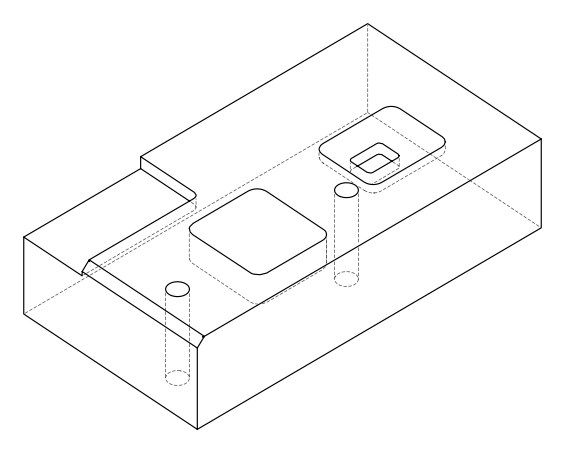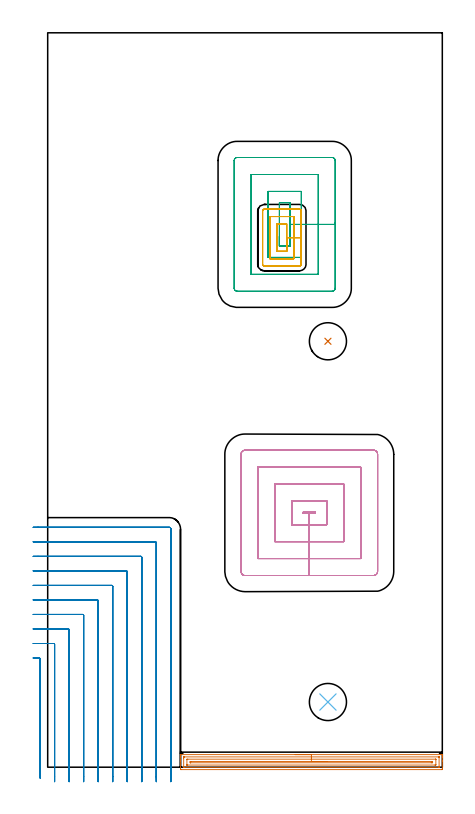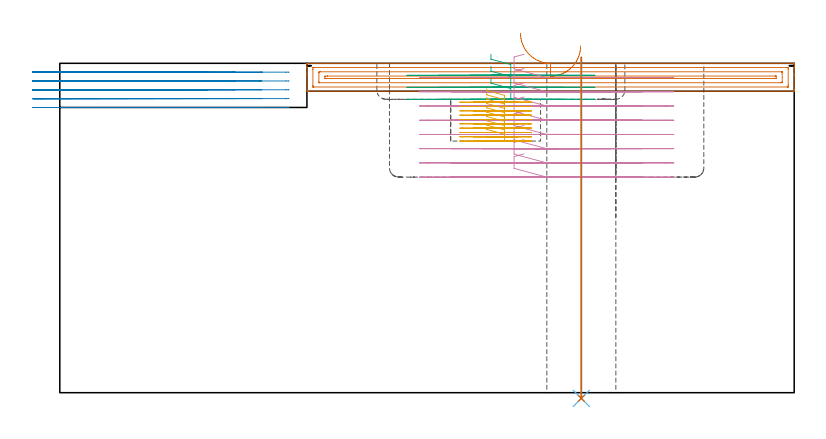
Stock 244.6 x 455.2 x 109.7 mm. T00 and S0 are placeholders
(PLAN: 7 operations, 4 tool changes, 49 min)
(1 AREA_MILL | FG_CHAMFER_SURFACE | UGT0205_001 | 5.38 min | 7257 mm3)
(2 MILL_CORNER_NOTCH_RECTANGULAR | CORNER_NOTCH_RECTANGULAR | NXT0201_011 | Follow Part, ap 3, ae 75% | 17.56 min | 186768 mm3)
(3 MILL_RECTANGULAR_POCKET | POCKET_RECTANGULAR_STRAIGHT | UGT0201_095 | Follow Part, ap 5, ae 75% | 4.62 min | 99799 mm3)
(4 MILL_RECTANGULAR_POCKET_1 | POCKET_RECTANGULAR_STRAIGHT_1 | UGT0201_095 | Follow Part, ap 5, ae 75% | 14.77 min | 381668 mm3)
(5 MILL_RECTANGULAR_POCKET_2 | POCKET_RECTANGULAR_STRAIGHT_2 | UGT0201_124 | Follow Part, ap 1.5, ae 75% | 5.8 min | 16904 mm3)
(6 INDEXABLE_INSERT_DRILL_THROUGH_HOLE_FROM_SOLID | STEP1HOLE | NXT0302_017 | 0.46 min | 45512 mm3)
(7 INDEXABLE_INSERT_DRILL_THROUGH_HOLE_FROM_SOLID_1 | STEP1HOLE_1 | NXT0302_017 | 0.46 min | 45507 mm3)
(TOOL UGT0205_001 | Chamfer Mill 20 x 3 x 45 deg. | D20 FL50 Z2)
(TOOL NXT0201_011 | ENDMILL 12mm [2P460-1200-NA 1630] | D12 FL38 Z6)
(TOOL UGT0201_095 | End mill 20 mm | D20 R3 FL38 Z4)
(TOOL UGT0201_124 | Carbide End Mill 6.0 | D6 FL15 Z4)
(TOOL NXT0302_017 | Index. Insert Drill 23mm [880-D2300L25-05] | D23 PA176 FL115 Z2)
(OP 1 AREA_MILL)
G17 G21 G94 G90
T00 M6
G54
G17 G0 G90 X153.45 Y7.8 S1061 M3
G43 Z119.7 H0
G94 G1 X153.488 Z118.828 F250.
X153.602 Z117.963
X153.791 Z117.112
X154.053 Z116.28
X154.387 Z115.474
X154.79 Z114.7
X155.259 Z113.964
X155.79 Z113.272
X156.379 Z112.629
X157.022 Z112.039
X157.714 Z111.508
X158.45 Z111.04
X159.224 Z110.637
X160.03 Z110.303
X160.862 Z110.041
X161.714 Z109.852
X162.578 Z109.738
X163.45 Z109.7
X244.469
X244.59 Y7.797 Z109.689
X244.593 Y7.75 Z109.642
X244.6 Y7.432 Z109.331
Y6.803 Z108.702
Y6.279 Z108.174
Y4.229 Z106.126
Y3.597 Z105.491
Y-0.873 Z101.024
X244.598 Y-1.191 Z100.706
X244.59 Y-1.491 Z100.405
X244.291 Y-1.499 Z100.399
X82.876 Y-1.5 Z100.4
X82.607 Y-1.497 Z100.402
X82.31 Y-1.491 Z100.405
X82.3 Y-1.189 Z100.708
Y3.597 Z105.491
Y4.229 Z106.126
Y4.491 Z106.388
Y6.279 Z108.174
Y6.803 Z108.702
Y7.432 Z109.331
X82.301 Y7.748 Z109.639
X82.303 Y7.765 Z109.656
X82.31 Y7.804 Z109.696
X82.428 Y7.8 Z109.7
X163.45
Y6.386 Z108.286
X242.244 Y6.385 Z108.285
X242.35 Y6.384 Z108.284
X242.561 Y6.379 Z108.279
X242.591 Y6.373 Z108.273
X242.594 Y6.361 Z108.261
X242.598 Y6.33 Z108.23
X242.599 Y6.279 Z108.179
X242.6 Y5.921 Z107.821
X242.599 Y0.558 Z102.458
X242.593 Y0.021 Z101.921
X242.59 Y-0.066 Z101.834
X242.578 Y-0.079 Z101.821
X242.527 Y-0.082 Z101.818
X242.456 Y-0.085 Z101.815
X242.35 Y-0.086 Z101.814
X242.244
X84.656 Y-0.085 Z101.815
X84.55 Y-0.084 Z101.816
X84.339 Y-0.079 Z101.821
X84.309 Y-0.073 Z101.827
X84.305 Y-0.061 Z101.839
X84.302 Y-0.03 Z101.87
X84.301 Y0.021 Z101.921
X84.3 Y0.379 Z102.279
X84.301 Y5.742 Z107.642
X84.307 Y6.279 Z108.179
X84.31 Y6.366 Z108.266
X84.322 Y6.379 Z108.279
X84.373 Y6.382 Z108.282
X84.444 Y6.385 Z108.285
X84.55 Y6.386 Z108.286
X84.656
X163.45
Y4.971 Z106.871
X240.463
X240.531
X240.572 Y4.968 Z106.868
X240.587 Y4.966 Z106.866
X240.592 Y4.903 Z106.803
X240.599 Y4.628 Z106.528
Y1.673 Z103.573
X240.591 Y1.534 Z103.434
X240.573 Y1.335 Z103.235
X240.463 Y1.333 Z103.233
X240.051 Y1.329 Z103.229
X86.437
X86.369
X86.328 Y1.332 Z103.232
X86.313 Y1.334 Z103.234
X86.308 Y1.397 Z103.297
X86.301 Y1.672 Z103.572
Y4.627 Z106.527
X86.309 Y4.766 Z106.666
X86.327 Y4.965 Z106.865
X86.437 Y4.967 Z106.867
X86.85 Y4.971 Z106.871
X163.45
Y3.557 Z105.457
X238.235
X238.437 Y3.555 Z105.455
X238.537 Y3.553 Z105.453
X238.58 Y3.551 Z105.451
X238.59 Y3.521 Z105.421
X238.595 Y2.791 Z104.691
X238.591 Y2.751 Z104.651
X237.792 Y2.743 Z104.643
X237.752
X88.665
X88.463 Y2.745 Z104.645
X88.363 Y2.747 Z104.647
X88.32 Y2.749 Z104.649
X88.31 Y2.779 Z104.679
X88.305 Y3.509 Z105.409
X88.309 Y3.549 Z105.449
X89.108 Y3.557 Z105.457
X89.148
X163.45
X164.322 Z105.495
X165.187 Z105.609
X166.038 Z105.798
X166.87 Z106.06
X167.676 Z106.394
X168.45 Z106.797
X169.186 Z107.266
X169.878 Z107.797
X170.521 Z108.386
X171.11 Z109.029
X171.642 Z109.722
X172.11 Z110.457
X172.513 Z111.231
X172.847 Z112.037
X173.109 Z112.869
X173.298 Z113.721
X173.412 Z114.586
X173.45 Z115.457
G0 Z119.7
M5
M2
(OP 2 MILL_CORNER_NOTCH_RECTANGULAR)
G17 G21 G94 G90
T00 M6
G54
G17 G0 G90 X-4.7 Y-6.73 S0 M3
G43 Z119.7 H1
Z106.76
G94 G1 Y-3.73 F250.
Y67.106 F500.
G3 X-5.294 Y67.7 R0.6
G1 X-6.
X-9. F250.
G0 Z119.7
X4.311 Y-9.
Z106.76
G1 X4.3 Y-6.
Y-5.742 F500.
Y76.106
G3 X3.706 Y76.7 R0.6
G1 X-6.
X-9. F250.
G0 Z119.7
X13.313 Y-9.
Z106.76
G1 X13.301 Y-6.
X13.3 Y-5.742 F500.
Y85.106
G3 X12.706 Y85.7 R0.6
G1 X-6.
X-9. F250.
G0 Z119.7
X22.315 Y-9.
Z106.76
G1 X22.301 Y-6.
X22.3 Y-5.742 F500.
Y94.105
G3 X21.705 Y94.7 R0.6
G1 X-6.
X-9. F250.
G0 Z119.7
X31.318 Y-9.
Z106.76
G1 X31.301 Y-6.
X31.3 Y-5.742 F500.
Y103.105
G3 X30.705 Y103.7 R0.6
G1 X-6.
X-9. F250.
G0 Z119.7
X40.322 Y-9.
Z106.76
G1 X40.301 Y-6.
X40.3 Y-5.742 F500.
Y112.105
G3 X39.705 Y112.7 R0.6
G1 X-6.
X-9. F250.
G0 Z119.7
X49.33 Y-9.
Z106.76
G1 X49.301 Y-6.
G2 X49.3 Y-5.742 R27. F500.
G1 Y121.104
G3 X48.704 Y121.7 R0.6
G1 X-6.
X-9. F250.
G0 Z119.7
X58.345 Y-9.
Z106.76
G1 X58.302 Y-6.
G2 X58.3 Y-5.742 R18. F500.
G1 Y130.104
G3 X57.704 Y130.7 R0.6
G1 X-6.
X-9. F250.
G0 Z119.7
X67.39 Y-8.999
Z106.76
G1 X67.304 Y-6.
G2 X67.3 Y-5.742 R9. F500.
G1 Y139.104
G3 X66.704 Y139.7 R0.6
G1 X-6.
X-9. F250.
G0 Z119.7
X76.3 Y-8.742
Z106.76
G1 Y-5.742
Y147.7 F500.
G3 X75.3 Y148.7 R1.
G1 X-6.
X-9. F250.
G0 Z119.7
X-4.7 Y-6.73
Z103.82
G1 Y-3.73
Y67.106 F500.
G3 X-5.294 Y67.7 R0.6
G1 X-6.
X-9. F250.
G0 Z119.7
X4.3 Y-9.
Z103.82
G1 Y-6.
Y76.106 F500.
G3 X3.706 Y76.7 R0.6
G1 X-6.
X-9. F250.
G0 Z119.7
X13.3 Y-9.
Z103.82
G1 Y-6.
Y85.106 F500.
G3 X12.706 Y85.7 R0.6
G1 X-6.
X-9. F250.
G0 Z119.7
X22.3 Y-9.
Z103.82
G1 Y-6.
Y94.105 F500.
G3 X21.705 Y94.7 R0.6
G1 X-6.
X-9. F250.
G0 Z119.7
X31.3 Y-9.
Z103.82
G1 Y-6.
Y103.105 F500.
G3 X30.705 Y103.7 R0.6
G1 X-6.
X-9. F250.
G0 Z119.7
X40.3 Y-9.
Z103.82
G1 Y-6.
Y112.105 F500.
G3 X39.705 Y112.7 R0.6
G1 X-6.
X-9. F250.
G0 Z119.7
X49.3 Y-9.
Z103.82
G1 Y-6.
Y121.104 F500.
G3 X48.704 Y121.7 R0.6
G1 X-6.
X-9. F250.
G0 Z119.7
X58.3 Y-9.
Z103.82
G1 Y-6.
Y130.104 F500.
G3 X57.704 Y130.7 R0.6
G1 X-6.
X-9. F250.
G0 Z119.7
X67.3 Y-9.
Z103.82
G1 Y-6.
Y139.104 F500.
G3 X66.704 Y139.7 R0.6
G1 X-6.
X-9. F250.
G0 Z119.7
X76.3 Y-9.
Z103.82
G1 Y-6.
Y147.7 F500.
G3 X75.3 Y148.7 R1.
G1 X-6.
X-9. F250.
G0 Z119.7
X-4.7 Y-6.73
Z100.88
G1 Y-3.73
Y67.106 F500.
G3 X-5.294 Y67.7 R0.6
G1 X-6.
X-9. F250.
G0 Z119.7
X4.3 Y-9.
Z100.88
G1 Y-6.
Y76.106 F500.
G3 X3.706 Y76.7 R0.6
G1 X-6.
X-9. F250.
G0 Z119.7
X13.3 Y-9.
Z100.88
G1 Y-6.
Y85.106 F500.
G3 X12.706 Y85.7 R0.6
G1 X-6.
X-9. F250.
G0 Z119.7
X22.3 Y-9.
Z100.88
G1 Y-6.
Y94.105 F500.
G3 X21.705 Y94.7 R0.6
G1 X-6.
X-9. F250.
G0 Z119.7
X31.3 Y-9.
Z100.88
G1 Y-6.
Y103.105 F500.
G3 X30.705 Y103.7 R0.6
G1 X-6.
X-9. F250.
G0 Z119.7
X40.3 Y-9.
Z100.88
G1 Y-6.
Y112.105 F500.
G3 X39.705 Y112.7 R0.6
G1 X-6.
X-9. F250.
G0 Z119.7
X49.3 Y-9.
Z100.88
G1 Y-6.
Y121.104 F500.
G3 X48.704 Y121.7 R0.6
G1 X-6.
X-9. F250.
G0 Z119.7
X58.3 Y-9.
Z100.88
G1 Y-6.
Y130.104 F500.
G3 X57.704 Y130.7 R0.6
G1 X-6.
X-9. F250.
G0 Z119.7
X67.3 Y-9.
Z100.88
G1 Y-6.
Y139.104 F500.
G3 X66.704 Y139.7 R0.6
G1 X-6.
X-9. F250.
G0 Z119.7
X76.3 Y-9.
Z100.88
G1 Y-6.
Y147.7 F500.
G3 X75.3 Y148.7 R1.
G1 X-6.
X-9. F250.
G0 Z119.7
X-4.7 Y-6.73
Z97.94
G1 Y-3.73
Y67.106 F500.
G3 X-5.294 Y67.7 R0.6
G1 X-6.
X-9. F250.
G0 Z119.7
X4.3 Y-9.
Z97.94
G1 Y-6.
Y76.106 F500.
G3 X3.706 Y76.7 R0.6
G1 X-6.
X-9. F250.
G0 Z119.7
X13.3 Y-9.
Z97.94
G1 Y-6.
Y85.106 F500.
G3 X12.706 Y85.7 R0.6
G1 X-6.
X-9. F250.
G0 Z119.7
X22.3 Y-9.
Z97.94
G1 Y-6.
Y94.105 F500.
G3 X21.705 Y94.7 R0.6
G1 X-6.
X-9. F250.
G0 Z119.7
X31.3 Y-9.
Z97.94
G1 Y-6.
Y103.105 F500.
G3 X30.705 Y103.7 R0.6
G1 X-6.
X-9. F250.
G0 Z119.7
X40.3 Y-9.
Z97.94
G1 Y-6.
Y112.105 F500.
G3 X39.705 Y112.7 R0.6
G1 X-6.
X-9. F250.
G0 Z119.7
X49.3 Y-9.
Z97.94
G1 Y-6.
Y121.104 F500.
G3 X48.704 Y121.7 R0.6
G1 X-6.
X-9. F250.
G0 Z119.7
X58.3 Y-9.
Z97.94
G1 Y-6.
Y130.104 F500.
G3 X57.704 Y130.7 R0.6
G1 X-6.
X-9. F250.
G0 Z119.7
X67.3 Y-9.
Z97.94
G1 Y-6.
Y139.104 F500.
G3 X66.704 Y139.7 R0.6
G1 X-6.
X-9. F250.
G0 Z119.7
X76.3 Y-9.
Z97.94
G1 Y-6.
Y147.7 F500.
G3 X75.3 Y148.7 R1.
G1 X-6.
X-9. F250.
G0 Z119.7
X-4.7 Y-6.73
Z95.
G1 Y-3.73
Y67.106 F500.
G3 X-5.294 Y67.7 R0.6
G1 X-6.
X-9. F250.
G0 Z119.7
X4.3 Y-9.
Z95.
G1 Y-6.
Y76.106 F500.
G3 X3.706 Y76.7 R0.6
G1 X-6.
X-9. F250.
G0 Z119.7
X13.3 Y-9.
Z95.
G1 Y-6.
Y85.106 F500.
G3 X12.706 Y85.7 R0.6
G1 X-6.
X-9. F250.
G0 Z119.7
X22.3 Y-9.
Z95.
G1 Y-6.
Y94.105 F500.
G3 X21.705 Y94.7 R0.6
G1 X-6.
X-9. F250.
G0 Z119.7
X31.3 Y-9.
Z95.
G1 Y-6.
Y103.105 F500.
G3 X30.705 Y103.7 R0.6
G1 X-6.
X-9. F250.
G0 Z119.7
X40.3 Y-9.
Z95.
G1 Y-6.
Y112.105 F500.
G3 X39.705 Y112.7 R0.6
G1 X-6.
X-9. F250.
G0 Z119.7
X49.3 Y-9.
Z95.
G1 Y-6.
Y121.104 F500.
G3 X48.704 Y121.7 R0.6
G1 X-6.
X-9. F250.
G0 Z119.7
X58.3 Y-9.
Z95.
G1 Y-6.
Y130.104 F500.
G3 X57.704 Y130.7 R0.6
G1 X-6.
X-9. F250.
G0 Z119.7
X67.3 Y-9.
Z95.
G1 Y-6.
Y139.104 F500.
G3 X66.704 Y139.7 R0.6
G1 X-6.
X-9. F250.
G0 Z119.7
X76.3 Y-9.
Z95.
G1 Y-6.
Y147.7 F500.
G3 X75.3 Y148.7 R1.
G1 X-6.
X-9. F250.
G0 Z119.7
M5
M2
(OP 3 MILL_RECTANGULAR_POCKET)
G17 G21 G94 G90
T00 M6
G54
G17 G0 G90 X143.6 Y329.074 S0 M3
G43 Z119.7 H0
Z112.7
G94 G1 Y323. Z111.072 F250.
X150.2 Z109.304
Y336.45 Z105.7
Y349.9 F500.
X143.6
Y323.
X150.2
Y336.45
X157.2
Y356.9
X136.6
Y316.
X157.2
Y336.45
X167.7
Y367.4
X126.1
Y305.5
X167.7
Y336.45
X178.2
Y376.
G3 X176.3 Y377.9 R1.9
G1 X117.5
G3 X115.6 Y376. R1.9
G1 Y296.9
G3 X117.5 Y295. R1.9
G1 X176.3
G3 X178.2 Y296.9 R1.9
G1 Y336.45
Y337.45
G0 X143.6 Y329.074 Z108.7
G1 Y323. Z107.072 F250.
X150.2 Z105.304
Y336.45 Z101.7
Y349.9 F500.
X143.6
Y323.
X150.2
Y336.45
X157.2
Y356.9
X136.6
Y316.
X157.2
Y336.45
X167.7
Y367.4
X126.1
Y305.5
X167.7
Y336.45
X178.2
Y376.
G3 X176.3 Y377.9 R1.9
G1 X117.5
G3 X115.6 Y376. R1.9
G1 Y296.9
G3 X117.5 Y295. R1.9
G1 X176.3
G3 X178.2 Y296.9 R1.9
G1 Y336.45
Y337.45
G0 X143.6 Y329.074 Z104.7
G1 Y323. Z103.072 F250.
X150.2 Z101.304
Y336.45 Z97.7
Y349.9 F500.
X143.6
Y323.
X150.2
Y336.45
X157.2
Y356.9
X136.6
Y316.
X157.2
Y336.45
X167.7
Y367.4
X126.1
Y305.5
X167.7
Y336.45
X178.2
Y376.
G3 X176.3 Y377.9 R1.9
G1 X117.5
G3 X115.6 Y376. R1.9
G1 Y296.9
G3 X117.5 Y295. R1.9
G1 X176.3
G3 X178.2 Y296.9 R1.9
G1 Y336.45
Y337.45
G0 Z119.7
M5
M2
(OP 4 MILL_RECTANGULAR_POCKET_1)
G17 G21 G94 G90
T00 M6
G54
G17 G0 G90 X154.627 Y165. S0 M3
G43 Z119.7 H0
Z112.7
G94 G1 X151.3 Z111.809 F250.
Y150.3 Z107.87
X162.15 Z104.962
Y157.3
X166. F500.
Y158.
X158.3
Y157.3
X162.15
Y150.3
X173.
Y165.
X151.3
Y150.3
X162.15
Y139.8
X183.5
Y175.5
X140.8
Y139.8
X162.15
Y129.3
X194.
Y186.
X130.3
Y129.3
X162.15
Y118.8
X201.9
G3 X204.5 Y121.4 R2.6
G1 Y193.9
G3 X201.9 Y196.5 R2.6
G1 X122.4
G3 X119.8 Y193.9 R2.6
G1 Y121.4
G3 X122.4 Y118.8 R2.6
G1 X162.15
X163.15
G0 X154.627 Y165. Z107.962
G1 X151.3 Z107.071 F250.
Y150.3 Z103.132
X162.15 Z100.225
Y157.3
X166. F500.
Y158.
X158.3
Y157.3
X162.15
Y150.3
X173.
Y165.
X151.3
Y150.3
X162.15
Y139.8
X183.5
Y175.5
X140.8
Y139.8
X162.15
Y129.3
X194.
Y186.
X130.3
Y129.3
X162.15
Y118.8
X201.9
G3 X204.5 Y121.4 R2.6
G1 Y193.9
G3 X201.9 Y196.5 R2.6
G1 X122.4
G3 X119.8 Y193.9 R2.6
G1 Y121.4
G3 X122.4 Y118.8 R2.6
G1 X162.15
X163.15
G0 X154.627 Y165. Z103.225
G1 X151.3 Z102.334 F250.
Y150.3 Z98.395
X162.15 Z95.487
Y157.3
X166. F500.
Y158.
X158.3
Y157.3
X162.15
Y150.3
X173.
Y165.
X151.3
Y150.3
X162.15
Y139.8
X183.5
Y175.5
X140.8
Y139.8
X162.15
Y129.3
X194.
Y186.
X130.3
Y129.3
X162.15
Y118.8
X201.9
G3 X204.5 Y121.4 R2.6
G1 Y193.9
G3 X201.9 Y196.5 R2.6
G1 X122.4
G3 X119.8 Y193.9 R2.6
G1 Y121.4
G3 X122.4 Y118.8 R2.6
G1 X162.15
X163.15
G0 X154.627 Y165. Z98.487
G1 X151.3 Z97.596 F250.
Y150.3 Z93.657
X162.15 Z90.75
Y157.3
X166. F500.
Y158.
X158.3
Y157.3
X162.15
Y150.3
X173.
Y165.
X151.3
Y150.3
X162.15
Y139.8
X183.5
Y175.5
X140.8
Y139.8
X162.15
Y129.3
X194.
Y186.
X130.3
Y129.3
X162.15
Y118.8
X201.9
G3 X204.5 Y121.4 R2.6
G1 Y193.9
G3 X201.9 Y196.5 R2.6
G1 X122.4
G3 X119.8 Y193.9 R2.6
G1 Y121.4
G3 X122.4 Y118.8 R2.6
G1 X162.15
X163.15
G0 X154.627 Y165. Z93.75
G1 X151.3 Z92.859 F250.
Y150.3 Z88.92
X162.15 Z86.012
Y157.3
X166. F500.
Y158.
X158.3
Y157.3
X162.15
Y150.3
X173.
Y165.
X151.3
Y150.3
X162.15
Y139.8
X183.5
Y175.5
X140.8
Y139.8
X162.15
Y129.3
X194.
Y186.
X130.3
Y129.3
X162.15
Y118.8
X201.9
G3 X204.5 Y121.4 R2.6
G1 Y193.9
G3 X201.9 Y196.5 R2.6
G1 X122.4
G3 X119.8 Y193.9 R2.6
G1 Y121.4
G3 X122.4 Y118.8 R2.6
G1 X162.15
X163.15
G0 X154.627 Y165. Z89.012
G1 X151.3 Z88.121 F250.
Y150.3 Z84.182
X162.15 Z81.275
Y157.3
X166. F500.
Y158.
X158.3
Y157.3
X162.15
Y150.3
X173.
Y165.
X151.3
Y150.3
X162.15
Y139.8
X183.5
Y175.5
X140.8
Y139.8
X162.15
Y129.3
X194.
Y186.
X130.3
Y129.3
X162.15
Y118.8
X201.9
G3 X204.5 Y121.4 R2.6
G1 Y193.9
G3 X201.9 Y196.5 R2.6
G1 X122.4
G3 X119.8 Y193.9 R2.6
G1 Y121.4
G3 X122.4 Y118.8 R2.6
G1 X162.15
X163.15
G0 X154.627 Y165. Z84.275
G1 X151.3 Z83.384 F250.
Y150.3 Z79.445
X162.15 Z76.537
Y157.3
X166. F500.
Y158.
X158.3
Y157.3
X162.15
Y150.3
X173.
Y165.
X151.3
Y150.3
X162.15
Y139.8
X183.5
Y175.5
X140.8
Y139.8
X162.15
Y129.3
X194.
Y186.
X130.3
Y129.3
X162.15
Y118.8
X201.9
G3 X204.5 Y121.4 R2.6
G1 Y193.9
G3 X201.9 Y196.5 R2.6
G1 X122.4
G3 X119.8 Y193.9 R2.6
G1 Y121.4
G3 X122.4 Y118.8 R2.6
G1 X162.15
X163.15
G0 X154.627 Y165. Z79.537
G1 X151.3 Z78.646 F250.
Y150.3 Z74.707
X162.15 Z71.8
Y157.3
X166. F500.
Y158.
X158.3
Y157.3
X162.15
Y150.3
X173.
Y165.
X151.3
Y150.3
X162.15
Y139.8
X183.5
Y175.5
X140.8
Y139.8
X162.15
Y129.3
X194.
Y186.
X130.3
Y129.3
X162.15
Y118.8
X201.9
G3 X204.5 Y121.4 R2.6
G1 Y193.9
G3 X201.9 Y196.5 R2.6
G1 X122.4
G3 X119.8 Y193.9 R2.6
G1 Y121.4
G3 X122.4 Y118.8 R2.6
G1 X162.15
X163.15
G0 Z119.7
M5
M2
(OP 5 MILL_RECTANGULAR_POCKET_2)
G17 G21 G94 G90
T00 M6
G54
G17 G0 G90 X142.2 Y321.816 S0 M3
G43 Z119.7 H0
Z101.189
G94 G1 Y319.7 Z100.622 F250.
X148.1 Z99.041
Y328.25 Z96.75
Y336.8 F500.
X142.2
Y319.7
X148.1
Y328.25
X152.6
Y341.3
X137.7
Y315.2
X152.6
Y328.25
X157.1
Y344.9
G3 X156.2 Y345.8 R0.9
G1 X134.1
G3 X133.2 Y344.9 R0.9
G1 Y311.6
G3 X134.1 Y310.7 R0.9
G1 X156.2
G3 X157.1 Y311.6 R0.9
G1 Y328.25
Y329.25
G0 X142.2 Y321.816 Z99.75
G1 Y319.7 Z99.183 F250.
X148.1 Z97.602
Y328.25 Z95.311
Y336.8 F500.
X142.2
Y319.7
X148.1
Y328.25
X152.6
Y341.3
X137.7
Y315.2
X152.6
Y328.25
X157.1
Y344.9
G3 X156.2 Y345.8 R0.9
G1 X134.1
G3 X133.2 Y344.9 R0.9
G1 Y311.6
G3 X134.1 Y310.7 R0.9
G1 X156.2
G3 X157.1 Y311.6 R0.9
G1 Y328.25
Y329.25
G0 X142.2 Y321.816 Z98.311
G1 Y319.7 Z97.744 F250.
X148.1 Z96.163
Y328.25 Z93.872
Y336.8 F500.
X142.2
Y319.7
X148.1
Y328.25
X152.6
Y341.3
X137.7
Y315.2
X152.6
Y328.25
X157.1
Y344.9
G3 X156.2 Y345.8 R0.9
G1 X134.1
G3 X133.2 Y344.9 R0.9
G1 Y311.6
G3 X134.1 Y310.7 R0.9
G1 X156.2
G3 X157.1 Y311.6 R0.9
G1 Y328.25
Y329.25
G0 X142.2 Y321.816 Z96.872
G1 Y319.7 Z96.305 F250.
X148.1 Z94.724
Y328.25 Z92.433
Y336.8 F500.
X142.2
Y319.7
X148.1
Y328.25
X152.6
Y341.3
X137.7
Y315.2
X152.6
Y328.25
X157.1
Y344.9
G3 X156.2 Y345.8 R0.9
G1 X134.1
G3 X133.2 Y344.9 R0.9
G1 Y311.6
G3 X134.1 Y310.7 R0.9
G1 X156.2
G3 X157.1 Y311.6 R0.9
G1 Y328.25
Y329.25
G0 X142.2 Y321.816 Z95.433
G1 Y319.7 Z94.866 F250.
X148.1 Z93.285
Y328.25 Z90.994
Y336.8 F500.
X142.2
Y319.7
X148.1
Y328.25
X152.6
Y341.3
X137.7
Y315.2
X152.6
Y328.25
X157.1
Y344.9
G3 X156.2 Y345.8 R0.9
G1 X134.1
G3 X133.2 Y344.9 R0.9
G1 Y311.6
G3 X134.1 Y310.7 R0.9
G1 X156.2
G3 X157.1 Y311.6 R0.9
G1 Y328.25
Y329.25
G0 X142.2 Y321.816 Z93.994
G1 Y319.7 Z93.427 F250.
X148.1 Z91.847
Y328.25 Z89.556
Y336.8 F500.
X142.2
Y319.7
X148.1
Y328.25
X152.6
Y341.3
X137.7
Y315.2
X152.6
Y328.25
X157.1
Y344.9
G3 X156.2 Y345.8 R0.9
G1 X134.1
G3 X133.2 Y344.9 R0.9
G1 Y311.6
G3 X134.1 Y310.7 R0.9
G1 X156.2
G3 X157.1 Y311.6 R0.9
G1 Y328.25
Y329.25
G0 X142.2 Y321.816 Z92.556
G1 Y319.7 Z91.989 F250.
X148.1 Z90.408
Y328.25 Z88.117
Y336.8 F500.
X142.2
Y319.7
X148.1
Y328.25
X152.6
Y341.3
X137.7
Y315.2
X152.6
Y328.25
X157.1
Y344.9
G3 X156.2 Y345.8 R0.9
G1 X134.1
G3 X133.2 Y344.9 R0.9
G1 Y311.6
G3 X134.1 Y310.7 R0.9
G1 X156.2
G3 X157.1 Y311.6 R0.9
G1 Y328.25
Y329.25
G0 X142.2 Y321.816 Z91.117
G1 Y319.7 Z90.55 F250.
X148.1 Z88.969
Y328.25 Z86.678
Y336.8 F500.
X142.2
Y319.7
X148.1
Y328.25
X152.6
Y341.3
X137.7
Y315.2
X152.6
Y328.25
X157.1
Y344.9
G3 X156.2 Y345.8 R0.9
G1 X134.1
G3 X133.2 Y344.9 R0.9
G1 Y311.6
G3 X134.1 Y310.7 R0.9
G1 X156.2
G3 X157.1 Y311.6 R0.9
G1 Y328.25
Y329.25
G0 X142.2 Y321.816 Z89.678
G1 Y319.7 Z89.111 F250.
X148.1 Z87.53
Y328.25 Z85.239
Y336.8 F500.
X142.2
Y319.7
X148.1
Y328.25
X152.6
Y341.3
X137.7
Y315.2
X152.6
Y328.25
X157.1
Y344.9
G3 X156.2 Y345.8 R0.9
G1 X134.1
G3 X133.2 Y344.9 R0.9
G1 Y311.6
G3 X134.1 Y310.7 R0.9
G1 X156.2
G3 X157.1 Y311.6 R0.9
G1 Y328.25
Y329.25
G0 X142.2 Y321.816 Z88.239
G1 Y319.7 Z87.672 F250.
X148.1 Z86.091
Y328.25 Z83.8
Y336.8 F500.
X142.2
Y319.7
X148.1
Y328.25
X152.6
Y341.3
X137.7
Y315.2
X152.6
Y328.25
X157.1
Y344.9
G3 X156.2 Y345.8 R0.9
G1 X134.1
G3 X133.2 Y344.9 R0.9
G1 Y311.6
G3 X134.1 Y310.7 R0.9
G1 X156.2
G3 X157.1 Y311.6 R0.9
G1 Y328.25
Y329.25
G0 Z119.7
M5
M2
(OP 6 INDEXABLE_INSERT_DRILL_THROUGH_HOLE_FROM_SOLID)
G17 G21 G94 G90
T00 M6
G54
G17 G0 G90 X173.7 Y40.4 S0 M3
G43 Z119.7 H1
G94 G81 G98 Z-1.902 F250. R111.7
G80
M5
M2
(OP 7 INDEXABLE_INSERT_DRILL_THROUGH_HOLE_FROM_SOLID_1)
G17 G21 G94 G90
T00 M6
G54
G17 G0 G90 X173.7 Y264. S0 M3
G43 Z119.7 H1
G94 G81 G98 Z-1.902 F250. R111.7
G80
M5
M2
